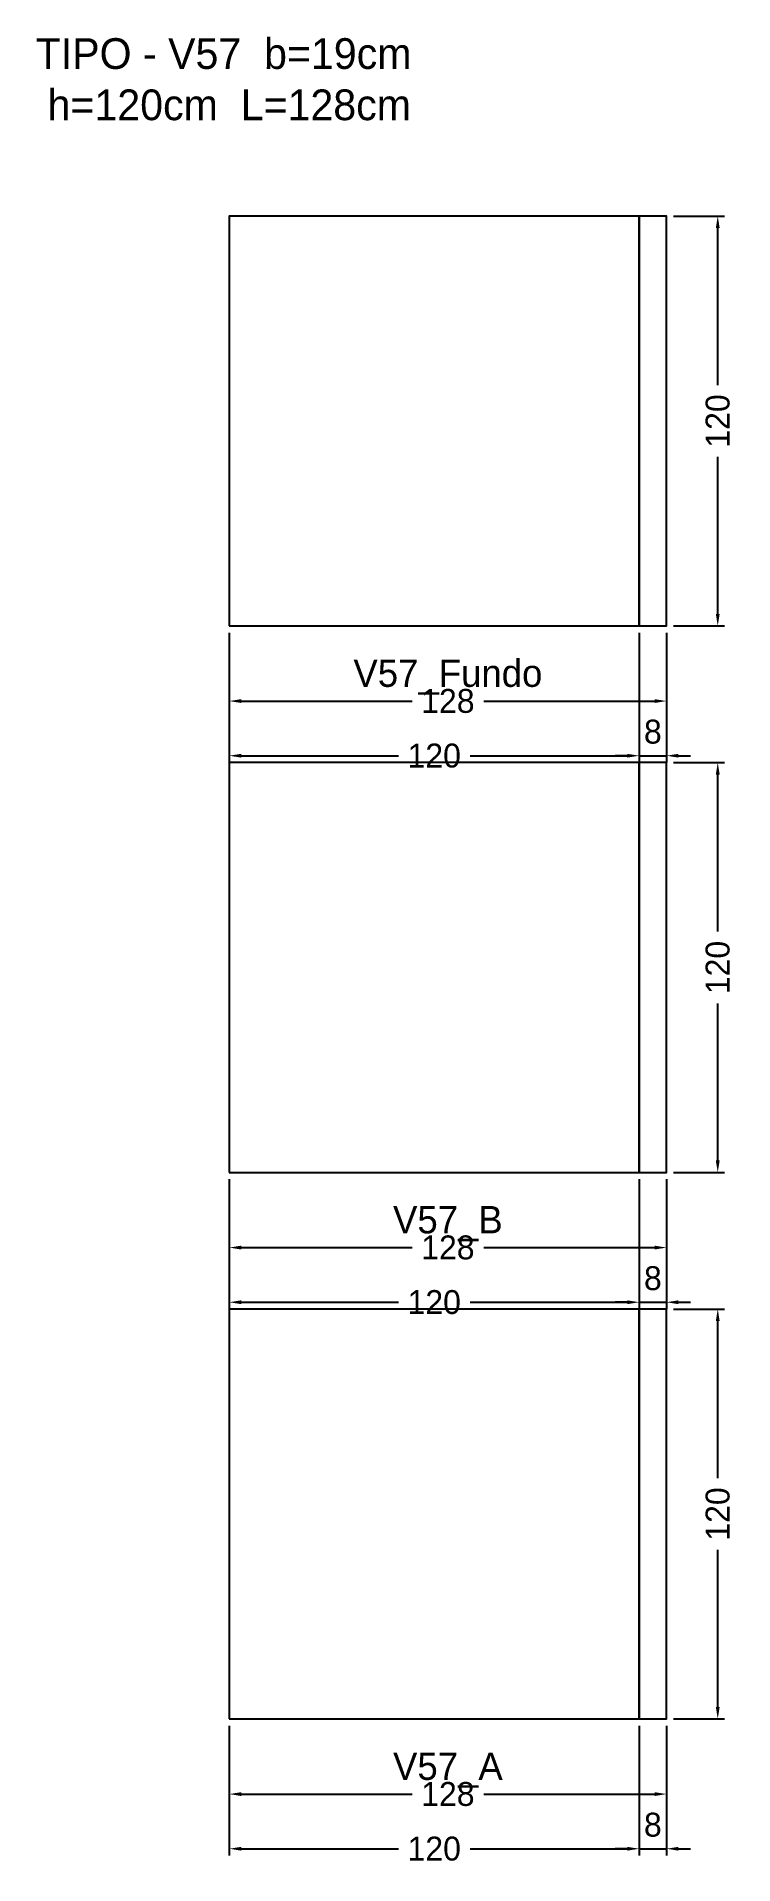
# Model space of a CAD drawing. Header units: metres. Extents: x -56 to 148, y -43 to 493.
import ezdxf

# ---------------------------------------------------------------- set-up
doc = ezdxf.new("R2010")
doc.units = ezdxf.units.M
for name, color, linetype in [('COTA', 3, 'Continuous'), ('NOMENCLATURA', 2, 'Continuous'), ('Paineis', 7, 'Continuous'), ('Texto Secao', 2, 'Continuous')]:
    doc.layers.add(name, color=color, linetype=linetype)
doc.dimstyles.new('COTA_VIG', dxfattribs={"dimtxt": 7, "dimasz": 3.5, "dimexe": 2, "dimexo": 2, "dimgap": 1.5, "dimtad": 1, "dimdec": 1, "dimcen": 2.5, "dimclrd": 3, "dimclre": 3, "dimclrt": 3, "dimazin": 3, "dimtfac": 1, "dimtmove": 0, "dimatfit": 3})

# ---------------------------------------------------------------- blocks, each defined once
blk = doc.blocks.new('_CLOSEDFILLED')
at = {"color": 0, "linetype": 'BYBLOCK'}
blk.add_solid([(-1, 0.16), (0, 0), (-1, -0.16)], dxfattribs=at)
blk = doc.blocks.new('*D1')
at = {"color": 3}
for p, q in [((0, -2), (0, -24)), ((128, -2), (128, -24)), ((3.5, -22), (53.5, -22)), ((74.5, -22), (124.5, -22))]:
    blk.add_line(p, q, dxfattribs=at)
at = {"layer": 'Defpoints'}
for p in [(0, 0), (128, 0), (0, -22)]:
    blk.add_point(p, dxfattribs=at)
at = {"layer": 'COTA', "color": 3, "xscale": 3.5, "yscale": 3.5, "rotation": 180}
blk.add_blockref('_CLOSEDFILLED', (0, -22), dxfattribs=at)
at = {"layer": 'COTA', "color": 3, "xscale": 3.5, "yscale": 3.5}
blk.add_blockref('_CLOSEDFILLED', (128, -22), dxfattribs=at)
at = {"layer": 'COTA', "color": 3, "insert": (64, -22), "char_height": 7, "attachment_point": 5}
blk.add_mtext('128', dxfattribs=at)
blk = doc.blocks.new('*D2')
at = {"color": 3}
for p, q in [((0, -2), (0, -40)), ((120, -2), (120, -40)), ((3.5, -38), (49.5, -38)), ((70.5, -38), (116.5, -38))]:
    blk.add_line(p, q, dxfattribs=at)
at = {"layer": 'Defpoints'}
for p in [(0, 0), (120, 0), (0, -38)]:
    blk.add_point(p, dxfattribs=at)
at = {"layer": 'COTA', "color": 3, "xscale": 3.5, "yscale": 3.5, "rotation": 180}
blk.add_blockref('_CLOSEDFILLED', (0, -38), dxfattribs=at)
at = {"layer": 'COTA', "color": 3, "xscale": 3.5, "yscale": 3.5}
blk.add_blockref('_CLOSEDFILLED', (120, -38), dxfattribs=at)
at = {"layer": 'COTA', "color": 3, "insert": (60, -38), "char_height": 7, "attachment_point": 5}
blk.add_mtext('120', dxfattribs=at)
blk = doc.blocks.new('*D3')
at = {"color": 3}
for p, q in [((120, -2), (120, -40)), ((128, -2), (128, -40)), ((116.5, -38), (113, -38)), ((120, -38), (128, -38)), ((131.5, -38), (135, -38))]:
    blk.add_line(p, q, dxfattribs=at)
at = {"layer": 'Defpoints'}
for p in [(120, 0), (128, 0), (120, -38)]:
    blk.add_point(p, dxfattribs=at)
at = {"layer": 'COTA', "color": 3, "xscale": 3.5, "yscale": 3.5}
blk.add_blockref('_CLOSEDFILLED', (120, -38), dxfattribs=at)
at = {"layer": 'COTA', "color": 3, "xscale": 3.5, "yscale": 3.5, "rotation": 180}
blk.add_blockref('_CLOSEDFILLED', (128, -38), dxfattribs=at)
at = {"layer": 'COTA', "color": 3, "insert": (124, -31), "char_height": 7, "attachment_point": 5}
blk.add_mtext('8', dxfattribs=at)
blk = doc.blocks.new('*D4')
at = {"color": 3}
for p, q in [((130, 120), (145, 120)), ((143, 70.5), (143, 116.5)), ((143, 3.5), (143, 49.5)), ((130, 0), (145, 0))]:
    blk.add_line(p, q, dxfattribs=at)
at = {"layer": 'Defpoints'}
for p in [(128, 120), (128, 0), (143, 0)]:
    blk.add_point(p, dxfattribs=at)
at = {"layer": 'COTA', "color": 3, "xscale": 3.5, "yscale": 3.5}
for p, rotation in [((143, 120), 90), ((143, 0), 270)]:
    blk.add_blockref('_CLOSEDFILLED', p, dxfattribs=dict(at, rotation=rotation))
at = {"layer": 'COTA', "color": 3, "insert": (143, 60), "char_height": 7, "attachment_point": 5, "rotation": 90}
blk.add_mtext('120', dxfattribs=at)
blk = doc.blocks.new('*D5')
at = {"color": 3}
for p, q in [((0, 158), (0, 136)), ((128, 158), (128, 136)), ((3.5, 138), (53.5, 138)), ((74.5, 138), (124.5, 138))]:
    blk.add_line(p, q, dxfattribs=at)
at = {"layer": 'Defpoints'}
for p in [(0, 160), (128, 160), (0, 138)]:
    blk.add_point(p, dxfattribs=at)
at = {"layer": 'COTA', "color": 3, "xscale": 3.5, "yscale": 3.5, "rotation": 180}
blk.add_blockref('_CLOSEDFILLED', (0, 138), dxfattribs=at)
at = {"layer": 'COTA', "color": 3, "xscale": 3.5, "yscale": 3.5}
blk.add_blockref('_CLOSEDFILLED', (128, 138), dxfattribs=at)
at = {"layer": 'COTA', "color": 3, "insert": (64, 138), "char_height": 7, "attachment_point": 5}
blk.add_mtext('128', dxfattribs=at)
blk = doc.blocks.new('*D6')
at = {"color": 3}
for p, q in [((0, 158), (0, 120)), ((120, 158), (120, 120)), ((3.5, 122), (49.5, 122)), ((70.5, 122), (116.5, 122))]:
    blk.add_line(p, q, dxfattribs=at)
at = {"layer": 'Defpoints'}
for p in [(0, 160), (120, 160), (0, 122)]:
    blk.add_point(p, dxfattribs=at)
at = {"layer": 'COTA', "color": 3, "xscale": 3.5, "yscale": 3.5, "rotation": 180}
blk.add_blockref('_CLOSEDFILLED', (0, 122), dxfattribs=at)
at = {"layer": 'COTA', "color": 3, "xscale": 3.5, "yscale": 3.5}
blk.add_blockref('_CLOSEDFILLED', (120, 122), dxfattribs=at)
at = {"layer": 'COTA', "color": 3, "insert": (60, 122), "char_height": 7, "attachment_point": 5}
blk.add_mtext('120', dxfattribs=at)
blk = doc.blocks.new('*D7')
at = {"color": 3}
for p, q in [((120, 158), (120, 120)), ((128, 158), (128, 120)), ((116.5, 122), (113, 122)), ((120, 122), (128, 122)), ((131.5, 122), (135, 122))]:
    blk.add_line(p, q, dxfattribs=at)
at = {"layer": 'Defpoints'}
for p in [(120, 160), (128, 160), (120, 122)]:
    blk.add_point(p, dxfattribs=at)
at = {"layer": 'COTA', "color": 3, "xscale": 3.5, "yscale": 3.5}
blk.add_blockref('_CLOSEDFILLED', (120, 122), dxfattribs=at)
at = {"layer": 'COTA', "color": 3, "xscale": 3.5, "yscale": 3.5, "rotation": 180}
blk.add_blockref('_CLOSEDFILLED', (128, 122), dxfattribs=at)
at = {"layer": 'COTA', "color": 3, "insert": (124, 129), "char_height": 7, "attachment_point": 5}
blk.add_mtext('8', dxfattribs=at)
blk = doc.blocks.new('*D8')
at = {"color": 3}
for p, q in [((130, 280), (145, 280)), ((143, 230.5), (143, 276.5)), ((143, 163.5), (143, 209.5)), ((130, 160), (145, 160))]:
    blk.add_line(p, q, dxfattribs=at)
at = {"layer": 'Defpoints'}
for p in [(128, 280), (128, 160), (143, 160)]:
    blk.add_point(p, dxfattribs=at)
at = {"layer": 'COTA', "color": 3, "xscale": 3.5, "yscale": 3.5}
for p, rotation in [((143, 280), 90), ((143, 160), 270)]:
    blk.add_blockref('_CLOSEDFILLED', p, dxfattribs=dict(at, rotation=rotation))
at = {"layer": 'COTA', "color": 3, "insert": (143, 220), "char_height": 7, "attachment_point": 5, "rotation": 90}
blk.add_mtext('120', dxfattribs=at)
blk = doc.blocks.new('*D9')
at = {"color": 3}
for p, q in [((0, 318), (0, 296)), ((128, 318), (128, 296)), ((3.5, 298), (53.5, 298)), ((74.5, 298), (124.5, 298))]:
    blk.add_line(p, q, dxfattribs=at)
at = {"layer": 'Defpoints'}
for p in [(0, 320), (128, 320), (0, 298)]:
    blk.add_point(p, dxfattribs=at)
at = {"layer": 'COTA', "color": 3, "xscale": 3.5, "yscale": 3.5, "rotation": 180}
blk.add_blockref('_CLOSEDFILLED', (0, 298), dxfattribs=at)
at = {"layer": 'COTA', "color": 3, "xscale": 3.5, "yscale": 3.5}
blk.add_blockref('_CLOSEDFILLED', (128, 298), dxfattribs=at)
at = {"layer": 'COTA', "color": 3, "insert": (64, 298), "char_height": 7, "attachment_point": 5}
blk.add_mtext('128', dxfattribs=at)
blk = doc.blocks.new('*D10')
at = {"color": 3}
for p, q in [((0, 318), (0, 280)), ((120, 318), (120, 280)), ((3.5, 282), (49.5, 282)), ((70.5, 282), (116.5, 282))]:
    blk.add_line(p, q, dxfattribs=at)
at = {"layer": 'Defpoints'}
for p in [(0, 320), (120, 320), (0, 282)]:
    blk.add_point(p, dxfattribs=at)
at = {"layer": 'COTA', "color": 3, "xscale": 3.5, "yscale": 3.5, "rotation": 180}
blk.add_blockref('_CLOSEDFILLED', (0, 282), dxfattribs=at)
at = {"layer": 'COTA', "color": 3, "xscale": 3.5, "yscale": 3.5}
blk.add_blockref('_CLOSEDFILLED', (120, 282), dxfattribs=at)
at = {"layer": 'COTA', "color": 3, "insert": (60, 282), "char_height": 7, "attachment_point": 5}
blk.add_mtext('120', dxfattribs=at)
blk = doc.blocks.new('*D11')
at = {"color": 3}
for p, q in [((120, 318), (120, 280)), ((128, 318), (128, 280)), ((116.5, 282), (113, 282)), ((120, 282), (128, 282)), ((131.5, 282), (135, 282))]:
    blk.add_line(p, q, dxfattribs=at)
at = {"layer": 'Defpoints'}
for p in [(120, 320), (128, 320), (120, 282)]:
    blk.add_point(p, dxfattribs=at)
at = {"layer": 'COTA', "color": 3, "xscale": 3.5, "yscale": 3.5}
blk.add_blockref('_CLOSEDFILLED', (120, 282), dxfattribs=at)
at = {"layer": 'COTA', "color": 3, "xscale": 3.5, "yscale": 3.5, "rotation": 180}
blk.add_blockref('_CLOSEDFILLED', (128, 282), dxfattribs=at)
at = {"layer": 'COTA', "color": 3, "insert": (124, 289), "char_height": 7, "attachment_point": 5}
blk.add_mtext('8', dxfattribs=at)
blk = doc.blocks.new('*D12')
at = {"color": 3}
for p, q in [((130, 440), (145, 440)), ((143, 390.5), (143, 436.5)), ((143, 323.5), (143, 369.5)), ((130, 320), (145, 320))]:
    blk.add_line(p, q, dxfattribs=at)
at = {"layer": 'Defpoints'}
for p in [(128, 440), (128, 320), (143, 320)]:
    blk.add_point(p, dxfattribs=at)
at = {"layer": 'COTA', "color": 3, "xscale": 3.5, "yscale": 3.5}
for p, rotation in [((143, 440), 90), ((143, 320), 270)]:
    blk.add_blockref('_CLOSEDFILLED', p, dxfattribs=dict(at, rotation=rotation))
at = {"layer": 'COTA', "color": 3, "insert": (143, 380), "char_height": 7, "attachment_point": 5, "rotation": 90}
blk.add_mtext('120', dxfattribs=at)

msp = doc.modelspace()

# ---------------------------------------------------------------- linework, layer by layer
at = {"layer": 'Paineis'}
for points in [[(0, 320), (120, 320), (120, 440), (0, 440)], [(120, 320), (128, 320), (128, 440), (120, 440)], [(0, 160), (120, 160), (120, 280), (0, 280)], [(120, 160), (128, 160), (128, 280), (120, 280)], [(0, 0), (120, 0), (120, 120), (0, 120)], [(120, 0), (128, 0), (128, 120), (120, 120)]]:
    msp.add_lwpolyline(points, close=True, dxfattribs=at)

# ---------------------------------------------------------------- texts
at = {"layer": 'NOMENCLATURA', "insert": (0, 480), "char_height": 9, "width": 148, "attachment_point": 5}
msp.add_mtext('TIPO - V57  b=19cm  h=120cm  L=128cm', dxfattribs=at)
at = {"layer": 'Texto Secao', "char_height": 8, "width": 148, "attachment_point": 5}
for s, insert in [('V57_Fundo', (64, 305)), ('V57_B', (64, 145)), ('V57_A', (64, -15))]:
    msp.add_mtext(s, dxfattribs=dict(at, insert=insert))

# ---------------------------------------------------------------- dimensions: what is measured, and where the dimension line sits
at = {"layer": 'COTA'}
for base, p1, p2, picture, middle in [((143, 320), (128, 320), (128, 440), '*D12', (143, 380)), ((143, 160), (128, 160), (128, 280), '*D8', (143, 220)), ((143, 0), (128, 0), (128, 120), '*D4', (143, 60))]:
    dim = msp.add_linear_dim(base=base, p1=p1, p2=p2, angle=90, dimstyle='COTA_VIG', dxfattribs=at)
    dim.commit()
    dim.dimension.update_dxf_attribs({"geometry": picture, "text_midpoint": middle})
for base, p1, p2, picture, middle in [((0, 298), (0, 320), (128, 320), '*D9', (64, 298)), ((0, 282), (0, 320), (120, 320), '*D10', (60, 282)), ((120, 282), (120, 320), (128, 320), '*D11', (124, 289)), ((0, 138), (0, 160), (128, 160), '*D5', (64, 138)), ((0, 122), (0, 160), (120, 160), '*D6', (60, 122)), ((120, 122), (120, 160), (128, 160), '*D7', (124, 129)), ((0, -22), (0, 0), (128, 0), '*D1', (64, -22)), ((0, -38), (0, 0), (120, 0), '*D2', (60, -38)), ((120, -38), (120, 0), (128, 0), '*D3', (124, -31))]:
    dim = msp.add_linear_dim(base=base, p1=p1, p2=p2, dimstyle='COTA_VIG', dxfattribs=at)
    dim.commit()
    dim.dimension.update_dxf_attribs({"geometry": picture, "text_midpoint": middle})

doc.saveas('drawing.dxf')
